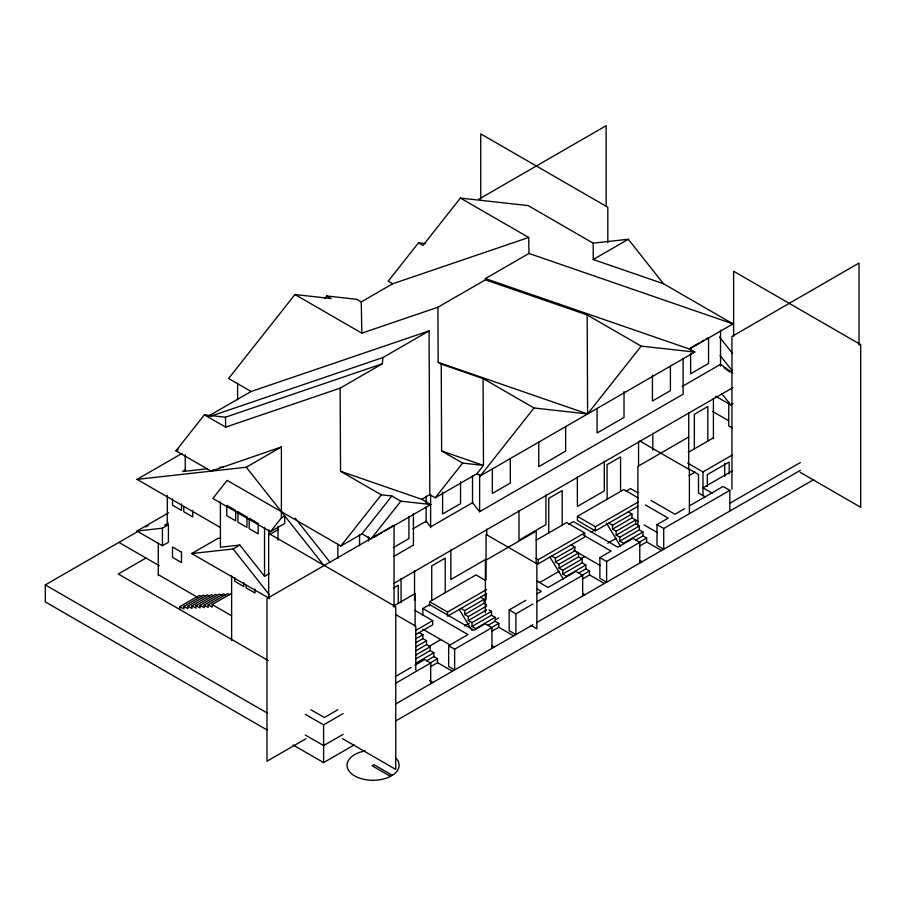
<?xml version="1.0" encoding="UTF-8"?>
<svg xmlns="http://www.w3.org/2000/svg" width="906" height="906" viewBox="0 0 906 906"><rect width="100%" height="100%" fill="white"/><g stroke="black" fill="none" stroke-linecap="round" stroke-linejoin="round"><path stroke-width="1.36" d="M384.382 531.267L430.746 504.506L400.848 501.177L391.879 496.001L361.981 533.838L340.871 546.024L227.157 480.373L212.853 498.47L270.452 531.731L281.392 517.892L281.392 446.964L211.155 471.143L175.968 450.826L204.382 414.857L225.662 427.134L340.158 388.153L382.366 363.782L382.876 357.564L429.07 330.894L429.806 494.676L435.22 497.802L476.896 473.736L483.476 465.424L483.079 378.561L441.233 364.11L438.164 362.343L437.915 307.247L485.435 279.818L587.167 314.937L641.176 346.115L694.755 352.072L480.463 475.797L476.896 473.736M324.96 298.153L326.681 295.968L331.166 298.561L294.948 294.529L228.606 378.515L251.087 391.494L429.07 330.894M425.401 243.589L418.515 242.819L388.221 281.177L392.706 283.771L528.685 237.474L528.957 253.442L485.412 278.584L485.435 279.818M485.412 278.584L689.477 349.036L733.022 323.895L663.441 283.714L628.322 239.263L593.203 243.17L528.119 205.594L460.407 198.063L423 245.413L418.515 242.819M340.871 546.024L381.313 494.823L391.879 496.001M400.848 501.177L370.962 539.013L361.981 533.838M435.22 497.802L462.626 463.102L483.476 465.424L441.618 450.973L441.233 364.11M480.463 475.797L534.03 407.983L587.609 413.94L641.176 346.115M479.059 199.071L606.137 125.708L606.137 206.33M326.681 295.968L356.794 299.32L361.279 301.913L392.706 283.771M208.539 416.058L251.087 391.494M175.968 450.826L178.414 449.41M220.396 527.507L137.044 479.376L182.072 453.385M185.062 470.123L182.627 471.528L207.474 468.764M211.155 471.143L213.544 469.761M593.203 243.17L593.203 259.535L628.322 239.263M137.044 479.376L246.273 467.236L281.392 446.964M168.312 523.056L164.666 525.174L168.403 524.755L168.403 542.275L162.434 545.718L136.999 531.029L168.595 512.785M267.463 730.179L45.3 601.912L45.3 584.914L138.392 531.165M145.696 526.952L148.131 525.548M136.999 531.029L162.434 528.198L168.403 524.755M145.957 558.028L118.278 574.008L268.097 660.497M269.648 598.549L191.71 553.555L217.893 538.436L220.645 538.13M281.392 517.892L284.756 515.944L284.756 523.475L270.452 531.731M191.71 553.555L233.114 548.957L239.852 545.061L264.541 576.318L269.399 573.509M278.029 529.716L269.048 534.902L269.048 529.84M179.852 609.557L179.852 606.635L199.297 595.412L201.325 596.578M179.852 606.635L183.884 608.968L183.884 606.374L203.34 595.151L205.356 596.318M183.884 606.374L187.927 608.707L187.927 606.125L207.383 594.891L209.399 596.057M187.927 606.125L191.97 608.458L191.97 605.865L211.415 594.63L213.442 595.797M191.97 605.865L196.013 608.198L196.013 605.604L215.458 594.37L217.485 595.536M196.013 605.604L200.045 607.937L200.045 605.344L219.501 594.11L222.525 595.865M200.045 605.344L204.088 607.677L204.088 605.083L223.544 593.849L225.56 595.015M204.088 605.083L208.131 607.416L208.131 604.823L227.576 593.589L229.603 594.755M208.131 604.823L212.163 607.156L212.163 604.562L231.619 593.339M340.158 388.153L340.531 471.279L421.766 499.319L429.806 494.676M698.979 343.046L690.61 347.881L690.61 350.611M701.38 341.664L703.769 340.282M706.17 338.901L708.56 337.519L708.56 363.431L690.61 373.804L690.61 353.34M373.397 537.609L381.947 532.683M412.876 528.855L426.137 521.199L430.622 526.884L472.524 502.694L479.625 511.686L683.124 394.201L683.124 358.357M393.363 547.575L408.934 538.583L408.934 516.76M682.229 386.454L720.53 364.337L732.807 373.181M394.008 556.295L413.419 545.095M393.498 583.577L732.931 387.598M393.374 588.062L398.266 585.231L398.266 603.203M715.717 396.25L730.632 404.857L733.067 403.453M393.283 606.205L415.129 593.589L415.129 626.125M688.719 437.02L637.892 466.375L637.892 525.774M485.537 559.466L450.826 579.512L450.826 549.829M429.603 605.865L429.603 601.709L475.978 574.925L485.559 580.452M536.182 540.169L566.692 522.547L584.653 532.921L584.653 537.077L538.266 563.86L535.865 562.467M638.084 506.216L595.378 530.882L577.416 520.52L577.416 516.352L623.804 489.58L638.175 497.87M688.266 452.366L713.418 437.836M422.864 615.423L422.864 608.504L429.603 604.619L473.997 630.259L485.22 623.781L491.958 627.665L491.958 648.402M568.934 524.166L573.43 521.584L617.835 547.213L633.045 538.424L639.783 542.32L639.783 563.045M626.046 491.199L630.542 488.606L637.745 492.762M415.594 630.519L432.683 620.655L432.683 624.812L415.571 634.687M429.603 601.709L447.553 612.071L486.613 589.523M535.865 558.311L538.266 559.693L584.653 532.921M577.416 516.352L595.378 526.726L638.096 502.06M591.052 532.139L594.687 530.033M689.047 475.559L695.14 472.037M486.59 593.69L447.553 616.227L447.553 612.071M687.631 463.068L702.988 471.935L732.195 455.072M415.594 638.911L422.887 634.698L422.887 638.594L415.594 642.807M464.687 610.565L484.132 599.342L484.132 603.226L464.687 614.461L464.687 610.565L461.018 608.447M555.401 558.198L574.846 546.964L574.846 550.859L555.401 562.082L555.401 558.198L551.731 556.08M608.843 523.102L612.513 525.22L631.958 513.996L631.958 517.881L638.175 521.516M612.513 525.22L612.513 529.161L631.958 517.881M415.605 647.02L426.545 640.712L426.545 644.596L415.605 650.916M464.687 614.461L468.345 616.578L486.59 606.046M559.059 564.2L578.515 552.966L578.515 556.862L559.059 568.085L559.059 564.2L555.401 562.082M616.171 531.222L635.627 519.999L635.627 523.883L616.171 535.118L616.171 531.222L612.513 529.115M468.345 616.578L468.345 620.519L486.59 609.931M732.195 470.95L702.988 487.813L712.444 493.272M428.685 646.612L440.814 639.602M464.54 625.91L469.387 623.113M559.172 571.278L539.761 582.479L537.371 581.097M581.006 558.662L584.653 556.567M607.79 543.204L616.284 538.3M415.627 655.129L430.214 646.714L430.214 650.599L415.627 659.024M472.015 622.581L491.471 611.346L491.471 615.231L472.015 626.465L472.015 622.581L468.345 620.463M562.728 570.202L582.184 558.979L582.184 562.864L562.728 574.087L562.728 570.202L559.059 568.085M619.84 537.235L639.296 526.001L639.296 529.885L619.84 541.12L619.84 537.235L616.171 535.118M415.639 663.249L433.883 652.716L433.883 656.601L426.59 660.814M487.836 625.446L495.129 621.233L495.129 617.348L475.684 628.583L472.015 626.465M578.549 573.079L585.842 568.866L585.842 564.982L566.397 576.205L562.728 574.087M635.661 540.101L642.954 535.888L642.954 532.003L623.509 543.238L619.84 541.12M532.887 604.03L515.899 613.838L515.899 634.574L509.161 630.689L509.161 609.953L525.865 600.304M536.601 594.11L541.38 591.358L536.579 588.583M639.783 542.32L606.612 561.471L606.612 582.207L599.874 578.311L599.874 557.586L611.097 551.097L583.498 535.163M729.806 511.075L729.806 490.339L663.724 528.492L663.724 549.229L656.986 545.344L656.986 524.608L668.209 518.13L645.412 504.959M684.574 508.685L674.947 514.246L650.938 500.384M689.387 505.899L723.079 486.454L729.806 490.339M337.825 709.738L324.359 717.518L310.883 709.738M395.344 676.533L411.256 667.348M414.925 665.231L424.721 659.568L430.701 663.022L430.701 683.758M491.958 627.665L454.642 649.206L454.642 669.942L448.663 666.488L448.663 645.752L468.017 634.574L422.864 608.504M496.228 619.296L498.64 617.903M430.248 662.932L437.541 658.719L437.541 662.66L452.4 671.233M491.505 627.564L498.798 623.351L498.798 627.292L513.657 635.865M581.006 575.899L589.512 570.984L589.512 574.925L604.359 583.498M639.33 542.218L646.624 538.005L646.624 541.947L661.471 550.52M305.288 714.279L323.612 724.857L343.08 713.611M395.412 683.407L430.701 663.022M536.533 601.924L582.671 575.287L582.671 596.023M430.248 666.873L437.541 662.66M491.505 631.505L498.798 627.292M582.218 579.138L589.512 574.925M639.33 546.159L646.624 541.947M305.99 738.696L266.976 761.21L266.976 598.549L394.053 525.174L394.053 607.213M729.806 503.294L800.36 462.57M343.08 734.347L323.612 745.593L305.288 735.015M395.412 704.132L532.887 624.766M536.533 622.66L800.36 470.339M293.091 744.981L323.612 762.592L354.235 744.913M395.899 720.859L813.713 479.636M294.948 294.529L361.834 333.148L437.915 307.247M210.237 416.341L382.876 357.564M204.382 414.857L225.492 417.202L382.366 363.782M219.524 467.428L223.103 467.02M239.852 545.061L220.396 547.224L220.396 501.89M593.203 259.535L663.441 283.714M528.957 253.442L733.022 323.895M438.164 362.343L587.609 413.94L587.167 314.937M460.407 198.063L528.685 237.474M689.477 349.036L694.755 352.072M712.671 411.483L728.401 420.577M732.127 427.904L728.764 425.956L728.764 402.423M800.134 472.32L860.7 507.292L860.7 344.62L733.622 271.256L733.622 336.319M687.733 468.311L698.503 474.529L698.503 493L705.355 496.952M639.738 440.973L689.398 469.648L689.398 513.498M483.079 378.561L534.03 407.983M656.986 524.608L663.724 528.492M628.3 511.879L631.958 513.996M644.166 524.982L657.394 532.615M635.627 523.883L639.296 526.001M639.296 529.885L642.954 532.003M642.954 535.888L646.624 538.005M639.738 560.44L642.026 561.754M441.618 450.973L462.626 463.102M599.874 557.586L606.612 561.471M571.188 544.846L574.846 546.964M574.846 550.859L578.515 552.966M573.872 550.35L600.282 565.593M578.515 556.862L582.184 558.979M582.184 562.864L585.842 564.982M585.842 568.866L589.512 570.984M582.671 575.287L575.933 571.403L548.107 587.462L537.315 581.233M421.766 499.319L430.746 504.506M582.626 593.407L584.914 594.732M340.531 471.279L381.313 494.823M509.161 609.953L515.899 613.838M530.927 625.4L536.873 628.832L536.873 563.77L486.046 534.427L486.046 579.681M480.474 597.224L484.132 599.342M484.132 603.226L486.579 604.642M489.025 609.931L491.471 611.346M491.471 615.231L495.129 617.348M495.129 621.233L498.798 623.351M281.392 512.196L282.14 512.637M491.913 645.785L494.2 647.099M414.733 610.293L432.683 620.655M226.749 505.322L235.73 510.508L235.73 520.871L226.749 515.695L226.749 505.559M237.972 511.799L246.953 516.986M249.195 518.277L258.176 523.464M252.604 520.486L254.994 521.867M422.864 629.24L450.282 645.072M395.56 614.528L415.809 626.216L415.809 670.066M448.663 645.752L454.642 649.206M419.218 632.592L422.887 634.698M422.887 638.594L426.545 640.712M426.545 644.596L430.214 646.714M430.214 650.599L433.883 652.716M433.883 656.601L437.541 658.719M429.523 680.485L432.943 682.467M118.913 542.411L159.275 565.706M212.163 604.562L231.619 615.797M158.301 574.653L197.361 597.201M342.434 738.628L395.729 769.387L395.729 606.726L268.652 533.362L268.652 598.424M392.355 775.332L373.997 764.732L372.162 765.797L390.509 776.385M45.3 584.914L267.417 713.147M724.166 367.881L729.738 371.902M719.466 336.941L732.626 353.589M720.111 355.458L732.32 370.916M722.025 393.963L730.632 404.857M295.197 518.153L330.022 562.252M246.273 467.236L324.065 565.706M233.114 548.957L269.342 594.812M606.374 523L620.576 546.261M549.874 556.986L563.464 579.24M459.172 609.353L472.015 630.406M361.279 301.913L361.834 333.148M225.492 417.202L225.662 427.134M859.024 345.118L859.024 263.068L731.946 336.443L731.946 489.206M729.183 473.872L729.183 462.003L707.303 474.631L707.303 486.499M724.698 463.362L724.698 476.556M720.53 330.192L720.53 366.115M713.418 398.255L713.418 438.742M707.812 441.075L707.812 406.522L694.347 414.291L694.347 448.855M702.988 471.935L702.988 495.582M688.73 412.468L688.719 469.557M670.406 366.092L670.406 390.645L652.445 401.018L652.445 375.095M652.818 433.204L652.818 450.169M638.56 441.709L638.56 465.752M624.019 391.517L624.019 417.428L597.088 432.977L597.088 408.425M620.565 491.448L620.565 456.896L607.099 464.676L607.099 499.229M607.813 242.615L607.813 207.248L480.735 133.884L480.735 198.946M604.291 461.222L604.291 490.916L577.36 506.465L577.36 476.771M595.378 526.726L595.378 530.882M565.661 426.567L565.661 451.12L538.73 466.669L538.73 442.117M562.207 525.14L562.207 490.588L548.742 498.357L548.742 532.921M545.933 494.914L545.933 524.608L519.002 540.157L519.002 510.463M538.266 559.693L538.266 563.86M536.205 563.679L536.205 531.154L485.378 560.497L485.378 612.83M510.305 458.527L510.305 483.079L492.343 493.453L492.343 468.9M486.737 529.093L486.737 534.744M486.046 593.826L486.046 599.489M479.625 474.461L479.625 511.765M472.524 475.888L472.524 503.521M460.554 481.777L460.554 503.6L442.592 513.962L442.592 492.139M445.22 592.683L445.22 558.13L431.743 565.91L431.743 600.463M430.622 494.551L430.622 527.7M426.137 496.103L426.137 503.011M426.137 507.156L426.137 522.354M414.54 570.78L414.54 600.463M413.419 513.804L413.419 545.582M401.075 578.549L401.075 602.581M368.527 536.964L368.527 541.109M359.557 534.54L359.557 545.593M337.859 544.347L337.859 558.255M323.612 724.857L323.612 762.592M278.029 526.454L278.029 540.18M264.541 527.371L264.541 576.318M258.176 523.702L258.176 533.827L249.195 528.651L249.195 518.515M254.994 589.127L254.994 593.011L246.024 587.824L246.024 585.231M246.953 517.224L246.953 527.349L237.972 522.173L237.972 512.037M243.782 582.649L243.782 586.533L234.801 581.346L234.801 577.462M237.61 383.102L237.61 399.682M231.619 575.842L231.619 640.417M192.718 510.406L192.718 516.884L183.737 511.697L183.737 506.511M185.232 454.767L185.232 471.245M181.494 503.929L181.494 510.406L172.514 505.22L172.514 498.742M167.282 495.48L167.282 524.551M162.434 528.198L162.434 545.718M158.301 543.181L158.301 575.604M395.628 757.756A26.036 15.028 0 0 1 393.736 774.415L388.934 777.189A26.036 15.028 0 0 1 349.988 772.206A26.036 15.028 0 0 1 365.254 750.927M181.494 552.196L172.514 547.009L172.514 557.371L181.494 562.558L181.494 552.196"/></g></svg>
